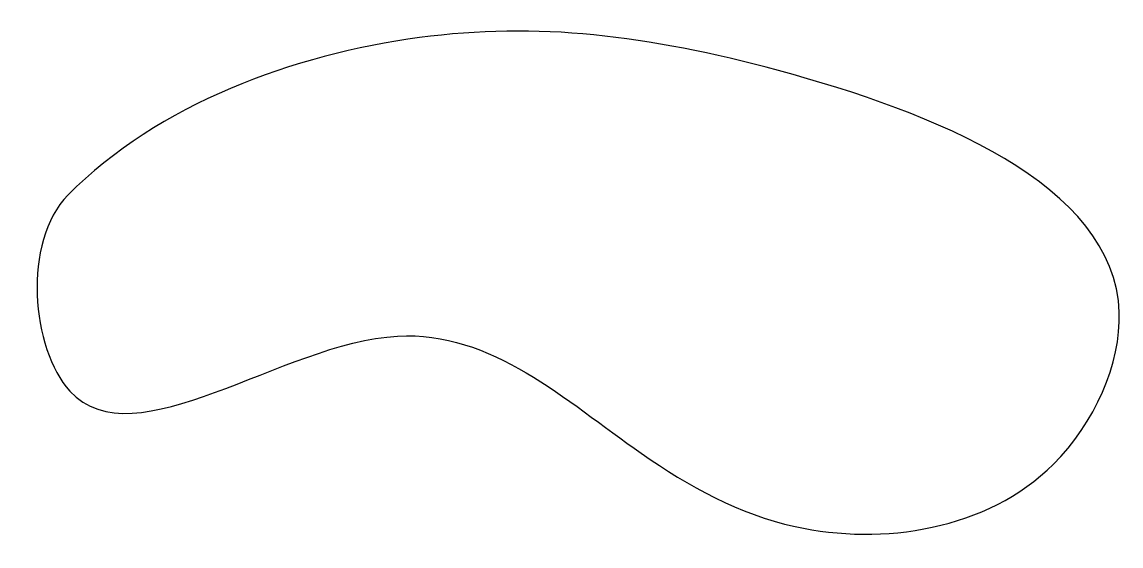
# Model space of a CAD drawing. Header units: millimetres. Extents: x 121 to 479, y 78 to 248.
import ezdxf

# ---------------------------------------------------------------- set-up
doc = ezdxf.new("R2010")
doc.units = ezdxf.units.MM

msp = doc.modelspace()

# ---------------------------------------------------------------- linework, layer by layer
msp.add_open_spline([(136.29, 191.94), (165.71, 221.66), (251.08, 252.84), (365.92, 239.18), (500.81, 186.44), (456.75, 86.24), (379.79, 74.28), (313.07, 110.98), (244.97, 175.47), (129.72, 82.2), (121.33, 176.82), (136.29, 191.94)], degree=3, knots=[0, 0, 0, 0, 125.446765, 242.810404, 378.810412, 432.756891, 519.242862, 574.719787, 662.729893, 770.953536, 834.758799, 834.758799, 834.758799, 834.758799])

doc.saveas('drawing.dxf')
